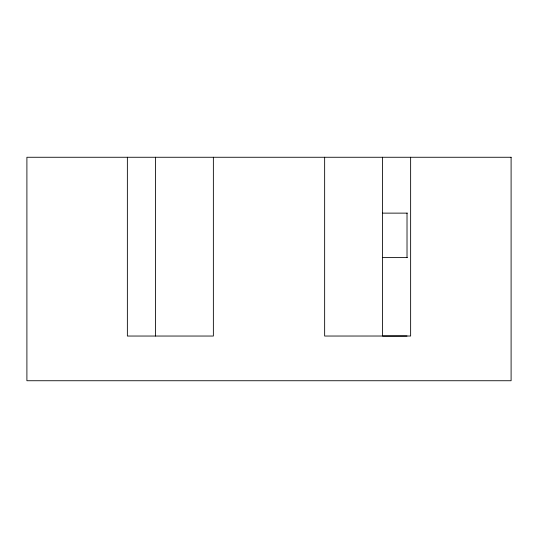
<?xml version="1.0" encoding="UTF-8"?>
<svg xmlns="http://www.w3.org/2000/svg" width="538" height="538" viewBox="0 0 538 538"><rect width="100%" height="100%" fill="white"/><g stroke="black" fill="none" stroke-linecap="round" stroke-linejoin="round"><path stroke-width="0.81" d="M382.552 213.129L407.327 213.129M382.552 257.601L407.327 257.601M407.017 336.015L382.552 336.042L382.552 157.264M410.635 157.264L410.635 336.015L324.649 336.042L324.649 157.264M407.017 213.129L407.017 257.601M213.364 157.264L213.364 336.042L127.365 336.042L127.365 157.264M155.516 157.264L155.516 336.042M511.1 157.264L26.9 157.264L26.9 380.736L511.1 380.736L511.1 157.264"/></g></svg>
